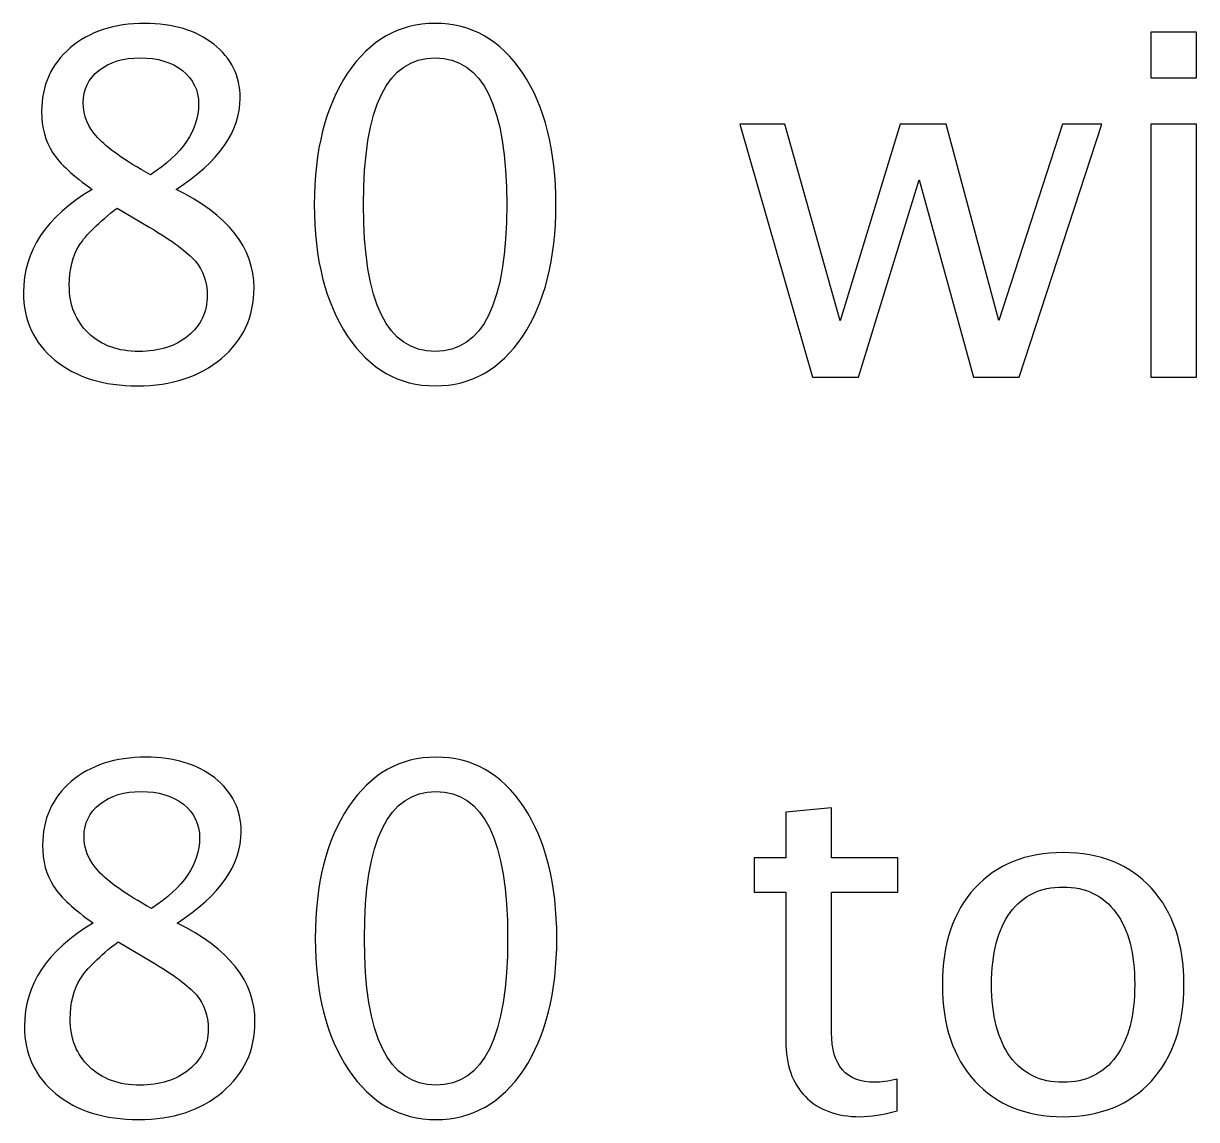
# Model space of a CAD drawing. Header units: centimetres. Extents: x -276 to 74, y -105 to 60.
# Drawn here: x 21.11 to 30.22, y -71.06 to -62.56 of the extents above; entities that cross this region are included whole.
import ezdxf

# ---------------------------------------------------------------- set-up
doc = ezdxf.new("R2010")
doc.units = ezdxf.units.CM
doc.header["$MEASUREMENT"] = 0
doc.layers.add('Layer 1', color=7, linetype='Continuous')

msp = doc.modelspace()

# ---------------------------------------------------------------- linework, layer by layer
at = {"layer": 'Layer 1'}
for points, knots in [([(21.64679, -63.84567), (21.49986, -63.74319), (21.39737, -63.64811), (21.33996, -63.55983), (21.33996, -63.55983), (21.28255, -63.47217), (21.25415, -63.36598), (21.25415, -63.24189), (21.25415, -63.24189), (21.25415, -63.03939), (21.32823, -62.87456), (21.47578, -62.748), (21.47578, -62.748), (21.62395, -62.62144), (21.81718, -62.55847), (22.05548, -62.55847), (22.05548, -62.55847), (22.27526, -62.55847), (22.45368, -62.61218), (22.59012, -62.7196), (22.59012, -62.7196), (22.72655, -62.82641), (22.79508, -62.96593), (22.79508, -63.13694), (22.79508, -63.13694), (22.79508, -63.39623), (22.62901, -63.63268), (22.29749, -63.84567), (22.29749, -63.84567), (22.70063, -64.04322), (22.9025, -64.2982), (22.9025, -64.61058), (22.9025, -64.61058), (22.9025, -64.83345), (22.81792, -65.01557), (22.64938, -65.15756), (22.64938, -65.15756), (22.48084, -65.29894), (22.26415, -65.36994), (21.99869, -65.36994), (21.99869, -65.36994), (21.73384, -65.36994), (21.52023, -65.30326), (21.35725, -65.16991), (21.35725, -65.16991), (21.19488, -65.03718), (21.11339, -64.86185), (21.11339, -64.64515), (21.11339, -64.64515), (21.11339, -64.32412), (21.29119, -64.05804), (21.64679, -63.84567)], [0, 0, 0, 0, 0.0714286, 0.0714286, 0.0714286, 0.0714286, 0.1428571, 0.1428571, 0.1428571, 0.1428571, 0.2142857, 0.2142857, 0.2142857, 0.2142857, 0.2857143, 0.2857143, 0.2857143, 0.2857143, 0.3571429, 0.3571429, 0.3571429, 0.3571429, 0.4285714, 0.4285714, 0.4285714, 0.4285714, 0.5, 0.5, 0.5, 0.5, 0.5714286, 0.5714286, 0.5714286, 0.5714286, 0.6428571, 0.6428571, 0.6428571, 0.6428571, 0.7142857, 0.7142857, 0.7142857, 0.7142857, 0.7857143, 0.7857143, 0.7857143, 0.7857143, 0.8571429, 0.8571429, 0.8571429, 0.8571429, 1, 1, 1, 1]), ([(24.30762, -65.36994), (24.02672, -65.36994), (23.80015, -65.24091), (23.62852, -64.98347), (23.62852, -64.98347), (23.45628, -64.72603), (23.37046, -64.38648), (23.37046, -63.9642), (23.37046, -63.9642), (23.37046, -63.54193), (23.45628, -63.20238), (23.62852, -62.94494), (23.62852, -62.94494), (23.80015, -62.6875), (24.02672, -62.55847), (24.30762, -62.55847), (24.30762, -62.55847), (24.58975, -62.55847), (24.81632, -62.68688), (24.98795, -62.9437), (24.98795, -62.9437), (25.15896, -63.20053), (25.24477, -63.54069), (25.24477, -63.9642), (25.24477, -63.9642), (25.24477, -64.38648), (25.15896, -64.72603), (24.98795, -64.98347), (24.98795, -64.98347), (24.81632, -65.24091), (24.58975, -65.36994), (24.30762, -65.36994)], [0, 0, 0, 0, 0.1111111, 0.1111111, 0.1111111, 0.1111111, 0.2222222, 0.2222222, 0.2222222, 0.2222222, 0.3333333, 0.3333333, 0.3333333, 0.3333333, 0.4444444, 0.4444444, 0.4444444, 0.4444444, 0.5555556, 0.5555556, 0.5555556, 0.5555556, 0.6666667, 0.6666667, 0.6666667, 0.6666667, 0.7777778, 0.7777778, 0.7777778, 0.7777778, 1, 1, 1, 1]), ([(29.86078, -62.98075), (29.86078, -62.98075), (29.86078, -62.62515), (29.86078, -62.62515), (29.86078, -62.62515), (29.86078, -62.62515), (30.21638, -62.62515), (30.21638, -62.62515), (30.21638, -62.62515), (30.21638, -62.62515), (30.21638, -62.98075), (30.21638, -62.98075), (30.21638, -62.98075), (30.21638, -62.98075), (29.86078, -62.98075), (29.86078, -62.98075)], [0, 0, 0, 0, 0.2, 0.2, 0.2, 0.2, 0.4, 0.4, 0.4, 0.4, 0.6, 0.6, 0.6, 0.6, 1, 1, 1, 1]), ([(22.0987, -63.73393), (22.34811, -63.56909), (22.47282, -63.38635), (22.47282, -63.18447), (22.47282, -63.18447), (22.47282, -63.07644), (22.43084, -62.99001), (22.34749, -62.92395), (22.34749, -62.92395), (22.26353, -62.85789), (22.15426, -62.82517), (22.01906, -62.82517), (22.01906, -62.82517), (21.88818, -62.82517), (21.78137, -62.85727), (21.69926, -62.9221), (21.69926, -62.9221), (21.61716, -62.98692), (21.57641, -63.07026), (21.57641, -63.17336), (21.57641, -63.17336), (21.57641, -63.27337), (21.61345, -63.36351), (21.68753, -63.44377), (21.68753, -63.44377), (21.76162, -63.52341), (21.89867, -63.62033), (22.0987, -63.73393)], [0, 0, 0, 0, 0.125, 0.125, 0.125, 0.125, 0.25, 0.25, 0.25, 0.25, 0.375, 0.375, 0.375, 0.375, 0.5, 0.5, 0.5, 0.5, 0.625, 0.625, 0.625, 0.625, 0.75, 0.75, 0.75, 0.75, 1, 1, 1, 1]), ([(24.307, -65.10323), (24.67803, -65.10323), (24.86324, -64.72356), (24.86324, -63.9642), (24.86324, -63.9642), (24.86324, -63.20485), (24.67803, -62.82517), (24.307, -62.82517), (24.307, -62.82517), (23.9372, -62.82517), (23.75199, -63.20485), (23.75199, -63.9642), (23.75199, -63.9642), (23.75199, -64.72356), (23.9372, -65.10323), (24.307, -65.10323)], [0, 0, 0, 0, 0.2, 0.2, 0.2, 0.2, 0.4, 0.4, 0.4, 0.4, 0.6, 0.6, 0.6, 0.6, 1, 1, 1, 1]), ([(27.23638, -65.30326), (27.23638, -65.30326), (26.67335, -63.34005), (26.67335, -63.34005), (26.67335, -63.34005), (26.67335, -63.34005), (27.0203, -63.34005), (27.0203, -63.34005), (27.0203, -63.34005), (27.0203, -63.34005), (27.45184, -64.86432), (27.45184, -64.86432), (27.45184, -64.86432), (27.45184, -64.86432), (27.91733, -63.34005), (27.91733, -63.34005), (27.91733, -63.34005), (27.91733, -63.34005), (28.27293, -63.34005), (28.27293, -63.34005), (28.27293, -63.34005), (28.27293, -63.34005), (28.68224, -64.86185), (28.68224, -64.86185), (28.68224, -64.86185), (28.68224, -64.86185), (29.17736, -63.34005), (29.17736, -63.34005), (29.17736, -63.34005), (29.17736, -63.34005), (29.48111, -63.34005), (29.48111, -63.34005), (29.48111, -63.34005), (29.48111, -63.34005), (28.84028, -65.30326), (28.84028, -65.30326), (28.84028, -65.30326), (28.84028, -65.30326), (28.48468, -65.30326), (28.48468, -65.30326), (28.48468, -65.30326), (28.48468, -65.30326), (28.06364, -63.7722), (28.06364, -63.7722), (28.06364, -63.7722), (28.06364, -63.7722), (27.59198, -65.30326), (27.59198, -65.30326), (27.59198, -65.30326), (27.59198, -65.30326), (27.23638, -65.30326), (27.23638, -65.30326)], [0, 0, 0, 0, 0.0714286, 0.0714286, 0.0714286, 0.0714286, 0.1428571, 0.1428571, 0.1428571, 0.1428571, 0.2142857, 0.2142857, 0.2142857, 0.2142857, 0.2857143, 0.2857143, 0.2857143, 0.2857143, 0.3571429, 0.3571429, 0.3571429, 0.3571429, 0.4285714, 0.4285714, 0.4285714, 0.4285714, 0.5, 0.5, 0.5, 0.5, 0.5714286, 0.5714286, 0.5714286, 0.5714286, 0.6428571, 0.6428571, 0.6428571, 0.6428571, 0.7142857, 0.7142857, 0.7142857, 0.7142857, 0.7857143, 0.7857143, 0.7857143, 0.7857143, 0.8571429, 0.8571429, 0.8571429, 0.8571429, 1, 1, 1, 1]), ([(29.86078, -65.30326), (29.86078, -65.30326), (29.86078, -63.34005), (29.86078, -63.34005), (29.86078, -63.34005), (29.86078, -63.34005), (30.21638, -63.34005), (30.21638, -63.34005), (30.21638, -63.34005), (30.21638, -63.34005), (30.21638, -65.30326), (30.21638, -65.30326), (30.21638, -65.30326), (30.21638, -65.30326), (29.86078, -65.30326), (29.86078, -65.30326)], [0, 0, 0, 0, 0.2, 0.2, 0.2, 0.2, 0.4, 0.4, 0.4, 0.4, 0.6, 0.6, 0.6, 0.6, 1, 1, 1, 1]), ([(21.84064, -63.99013), (21.69618, -64.10126), (21.59802, -64.19818), (21.54616, -64.28091), (21.54616, -64.28091), (21.49492, -64.36364), (21.46899, -64.46612), (21.46899, -64.58959), (21.46899, -64.58959), (21.46899, -64.7427), (21.51838, -64.86679), (21.61777, -64.96124), (21.61777, -64.96124), (21.71717, -65.0557), (21.84743, -65.10323), (22.0098, -65.10323), (22.0098, -65.10323), (22.16599, -65.10323), (22.29317, -65.06311), (22.39133, -64.98223), (22.39133, -64.98223), (22.49011, -64.90136), (22.53949, -64.79641), (22.53949, -64.66738), (22.53949, -64.66738), (22.53949, -64.56366), (22.50924, -64.47538), (22.44812, -64.40376), (22.44812, -64.40376), (22.38701, -64.33215), (22.26909, -64.24448), (22.09438, -64.14077), (22.09438, -64.14077), (22.09438, -64.14077), (21.84064, -63.99013), (21.84064, -63.99013)], [0, 0, 0, 0, 0.1, 0.1, 0.1, 0.1, 0.2, 0.2, 0.2, 0.2, 0.3, 0.3, 0.3, 0.3, 0.4, 0.4, 0.4, 0.4, 0.5, 0.5, 0.5, 0.5, 0.6, 0.6, 0.6, 0.6, 0.7, 0.7, 0.7, 0.7, 0.8, 0.8, 0.8, 0.8, 1, 1, 1, 1]), ([(21.6542, -69.53774), (21.50727, -69.43526), (21.40478, -69.34018), (21.34737, -69.2519), (21.34737, -69.2519), (21.28996, -69.16424), (21.26156, -69.05805), (21.26156, -68.93396), (21.26156, -68.93396), (21.26156, -68.73146), (21.33564, -68.56663), (21.48319, -68.44007), (21.48319, -68.44007), (21.63136, -68.31351), (21.82459, -68.25054), (22.06289, -68.25054), (22.06289, -68.25054), (22.28267, -68.25054), (22.46109, -68.30425), (22.59753, -68.41167), (22.59753, -68.41167), (22.73396, -68.51848), (22.80249, -68.658), (22.80249, -68.82901), (22.80249, -68.82901), (22.80249, -69.0883), (22.63642, -69.32475), (22.3049, -69.53774), (22.3049, -69.53774), (22.70804, -69.73529), (22.90991, -69.99027), (22.90991, -70.30265), (22.90991, -70.30265), (22.90991, -70.52552), (22.82533, -70.70764), (22.65679, -70.84963), (22.65679, -70.84963), (22.48825, -70.99101), (22.27156, -71.06201), (22.0061, -71.06201), (22.0061, -71.06201), (21.74125, -71.06201), (21.52764, -70.99533), (21.36466, -70.86198), (21.36466, -70.86198), (21.20229, -70.72925), (21.1208, -70.55392), (21.1208, -70.33722), (21.1208, -70.33722), (21.1208, -70.01619), (21.2986, -69.75011), (21.6542, -69.53774)], [0, 0, 0, 0, 0.0714286, 0.0714286, 0.0714286, 0.0714286, 0.1428571, 0.1428571, 0.1428571, 0.1428571, 0.2142857, 0.2142857, 0.2142857, 0.2142857, 0.2857143, 0.2857143, 0.2857143, 0.2857143, 0.3571429, 0.3571429, 0.3571429, 0.3571429, 0.4285714, 0.4285714, 0.4285714, 0.4285714, 0.5, 0.5, 0.5, 0.5, 0.5714286, 0.5714286, 0.5714286, 0.5714286, 0.6428571, 0.6428571, 0.6428571, 0.6428571, 0.7142857, 0.7142857, 0.7142857, 0.7142857, 0.7857143, 0.7857143, 0.7857143, 0.7857143, 0.8571429, 0.8571429, 0.8571429, 0.8571429, 1, 1, 1, 1]), ([(24.31503, -71.06201), (24.03413, -71.06201), (23.80756, -70.93298), (23.63593, -70.67554), (23.63593, -70.67554), (23.46369, -70.4181), (23.37787, -70.07855), (23.37787, -69.65627), (23.37787, -69.65627), (23.37787, -69.234), (23.46369, -68.89445), (23.63593, -68.63701), (23.63593, -68.63701), (23.80756, -68.37957), (24.03413, -68.25054), (24.31503, -68.25054), (24.31503, -68.25054), (24.59716, -68.25054), (24.82373, -68.37895), (24.99536, -68.63577), (24.99536, -68.63577), (25.16637, -68.8926), (25.25218, -69.23276), (25.25218, -69.65627), (25.25218, -69.65627), (25.25218, -70.07855), (25.16637, -70.4181), (24.99536, -70.67554), (24.99536, -70.67554), (24.82373, -70.93298), (24.59716, -71.06201), (24.31503, -71.06201)], [0, 0, 0, 0, 0.1111111, 0.1111111, 0.1111111, 0.1111111, 0.2222222, 0.2222222, 0.2222222, 0.2222222, 0.3333333, 0.3333333, 0.3333333, 0.3333333, 0.4444444, 0.4444444, 0.4444444, 0.4444444, 0.5555556, 0.5555556, 0.5555556, 0.5555556, 0.6666667, 0.6666667, 0.6666667, 0.6666667, 0.7777778, 0.7777778, 0.7777778, 0.7777778, 1, 1, 1, 1]), ([(22.10611, -69.426), (22.35552, -69.26116), (22.48023, -69.07842), (22.48023, -68.87654), (22.48023, -68.87654), (22.48023, -68.76851), (22.43825, -68.68208), (22.3549, -68.61602), (22.3549, -68.61602), (22.27094, -68.54996), (22.16167, -68.51724), (22.02647, -68.51724), (22.02647, -68.51724), (21.89559, -68.51724), (21.78878, -68.54934), (21.70667, -68.61417), (21.70667, -68.61417), (21.62457, -68.67899), (21.58382, -68.76233), (21.58382, -68.86543), (21.58382, -68.86543), (21.58382, -68.96544), (21.62086, -69.05558), (21.69494, -69.13584), (21.69494, -69.13584), (21.76903, -69.21548), (21.90608, -69.3124), (22.10611, -69.426)], [0, 0, 0, 0, 0.125, 0.125, 0.125, 0.125, 0.25, 0.25, 0.25, 0.25, 0.375, 0.375, 0.375, 0.375, 0.5, 0.5, 0.5, 0.5, 0.625, 0.625, 0.625, 0.625, 0.75, 0.75, 0.75, 0.75, 1, 1, 1, 1]), ([(24.31441, -70.7953), (24.68544, -70.7953), (24.87065, -70.41563), (24.87065, -69.65627), (24.87065, -69.65627), (24.87065, -68.89692), (24.68544, -68.51724), (24.31441, -68.51724), (24.31441, -68.51724), (23.94461, -68.51724), (23.7594, -68.89692), (23.7594, -69.65627), (23.7594, -69.65627), (23.7594, -70.41563), (23.94461, -70.7953), (24.31441, -70.7953)], [0, 0, 0, 0, 0.2, 0.2, 0.2, 0.2, 0.4, 0.4, 0.4, 0.4, 0.6, 0.6, 0.6, 0.6, 1, 1, 1, 1]), ([(27.89202, -70.99471), (27.78213, -71.02496), (27.68644, -71.03978), (27.60556, -71.03978), (27.60556, -71.03978), (27.42406, -71.03978), (27.28268, -70.98792), (27.18144, -70.8842), (27.18144, -70.8842), (27.07957, -70.78049), (27.02895, -70.63664), (27.02895, -70.45205), (27.02895, -70.45205), (27.02895, -70.45205), (27.02895, -69.29882), (27.02895, -69.29882), (27.02895, -69.29882), (27.02895, -69.29882), (26.78324, -69.29882), (26.78324, -69.29882), (26.78324, -69.29882), (26.78324, -69.29882), (26.78324, -69.03212), (26.78324, -69.03212), (26.78324, -69.03212), (26.78324, -69.03212), (27.02895, -69.03212), (27.02895, -69.03212), (27.02895, -69.03212), (27.02895, -69.03212), (27.02895, -68.67714), (27.02895, -68.67714), (27.02895, -68.67714), (27.02895, -68.67714), (27.38455, -68.64318), (27.38455, -68.64318), (27.38455, -68.64318), (27.38455, -68.64318), (27.38455, -69.03212), (27.38455, -69.03212), (27.38455, -69.03212), (27.38455, -69.03212), (27.89943, -69.03212), (27.89943, -69.03212), (27.89943, -69.03212), (27.89943, -69.03212), (27.89943, -69.29882), (27.89943, -69.29882), (27.89943, -69.29882), (27.89943, -69.29882), (27.38455, -69.29882), (27.38455, -69.29882), (27.38455, -69.29882), (27.38455, -69.29882), (27.38455, -70.38785), (27.38455, -70.38785), (27.38455, -70.38785), (27.38455, -70.64467), (27.49629, -70.77308), (27.71916, -70.77308), (27.71916, -70.77308), (27.76669, -70.77308), (27.82411, -70.76505), (27.89202, -70.74962), (27.89202, -70.74962), (27.89202, -70.74962), (27.89202, -70.99471), (27.89202, -70.99471)], [0, 0, 0, 0, 0.0555556, 0.0555556, 0.0555556, 0.0555556, 0.1111111, 0.1111111, 0.1111111, 0.1111111, 0.1666667, 0.1666667, 0.1666667, 0.1666667, 0.2222222, 0.2222222, 0.2222222, 0.2222222, 0.2777778, 0.2777778, 0.2777778, 0.2777778, 0.3333333, 0.3333333, 0.3333333, 0.3333333, 0.3888889, 0.3888889, 0.3888889, 0.3888889, 0.4444444, 0.4444444, 0.4444444, 0.4444444, 0.5, 0.5, 0.5, 0.5, 0.5555556, 0.5555556, 0.5555556, 0.5555556, 0.6111111, 0.6111111, 0.6111111, 0.6111111, 0.6666667, 0.6666667, 0.6666667, 0.6666667, 0.7222222, 0.7222222, 0.7222222, 0.7222222, 0.7777778, 0.7777778, 0.7777778, 0.7777778, 0.8333333, 0.8333333, 0.8333333, 0.8333333, 0.8888889, 0.8888889, 0.8888889, 0.8888889, 1, 1, 1, 1]), ([(29.18107, -71.03978), (28.89276, -71.03978), (28.66434, -70.94779), (28.49642, -70.76382), (28.49642, -70.76382), (28.32788, -70.57985), (28.24392, -70.32981), (28.24392, -70.01434), (28.24392, -70.01434), (28.24392, -69.69949), (28.32788, -69.45007), (28.49642, -69.26672), (28.49642, -69.26672), (28.66434, -69.08336), (28.89276, -68.99137), (29.18107, -68.99137), (29.18107, -68.99137), (29.46938, -68.99137), (29.6978, -69.08336), (29.86572, -69.26672), (29.86572, -69.26672), (30.03426, -69.45007), (30.11823, -69.69949), (30.11823, -70.01434), (30.11823, -70.01434), (30.11823, -70.32981), (30.03426, -70.57985), (29.86572, -70.76382), (29.86572, -70.76382), (29.6978, -70.94779), (29.46938, -71.03978), (29.18107, -71.03978)], [0, 0, 0, 0, 0.1111111, 0.1111111, 0.1111111, 0.1111111, 0.2222222, 0.2222222, 0.2222222, 0.2222222, 0.3333333, 0.3333333, 0.3333333, 0.3333333, 0.4444444, 0.4444444, 0.4444444, 0.4444444, 0.5555556, 0.5555556, 0.5555556, 0.5555556, 0.6666667, 0.6666667, 0.6666667, 0.6666667, 0.7777778, 0.7777778, 0.7777778, 0.7777778, 1, 1, 1, 1]), ([(29.18045, -70.77308), (29.3564, -70.77308), (29.49346, -70.70702), (29.591, -70.57429), (29.591, -70.57429), (29.68792, -70.44217), (29.7367, -70.25511), (29.7367, -70.01434), (29.7367, -70.01434), (29.7367, -69.77419), (29.68792, -69.58775), (29.591, -69.45563), (29.591, -69.45563), (29.49346, -69.32413), (29.3564, -69.25807), (29.18045, -69.25807), (29.18045, -69.25807), (29.00389, -69.25807), (28.86683, -69.32413), (28.77052, -69.45563), (28.77052, -69.45563), (28.6736, -69.58775), (28.62544, -69.77419), (28.62544, -70.01434), (28.62544, -70.01434), (28.62544, -70.25511), (28.6736, -70.44217), (28.77052, -70.57429), (28.77052, -70.57429), (28.86683, -70.70702), (29.00389, -70.77308), (29.18045, -70.77308)], [0, 0, 0, 0, 0.1111111, 0.1111111, 0.1111111, 0.1111111, 0.2222222, 0.2222222, 0.2222222, 0.2222222, 0.3333333, 0.3333333, 0.3333333, 0.3333333, 0.4444444, 0.4444444, 0.4444444, 0.4444444, 0.5555556, 0.5555556, 0.5555556, 0.5555556, 0.6666667, 0.6666667, 0.6666667, 0.6666667, 0.7777778, 0.7777778, 0.7777778, 0.7777778, 1, 1, 1, 1]), ([(21.84805, -69.6822), (21.70359, -69.79333), (21.60543, -69.89025), (21.55357, -69.97298), (21.55357, -69.97298), (21.50233, -70.05571), (21.4764, -70.15819), (21.4764, -70.28166), (21.4764, -70.28166), (21.4764, -70.43477), (21.52579, -70.55886), (21.62518, -70.65331), (21.62518, -70.65331), (21.72458, -70.74777), (21.85484, -70.7953), (22.01721, -70.7953), (22.01721, -70.7953), (22.1734, -70.7953), (22.30058, -70.75518), (22.39874, -70.6743), (22.39874, -70.6743), (22.49752, -70.59343), (22.5469, -70.48848), (22.5469, -70.35945), (22.5469, -70.35945), (22.5469, -70.25573), (22.51665, -70.16745), (22.45553, -70.09583), (22.45553, -70.09583), (22.39442, -70.02422), (22.2765, -69.93655), (22.10179, -69.83284), (22.10179, -69.83284), (22.10179, -69.83284), (21.84805, -69.6822), (21.84805, -69.6822)], [0, 0, 0, 0, 0.1, 0.1, 0.1, 0.1, 0.2, 0.2, 0.2, 0.2, 0.3, 0.3, 0.3, 0.3, 0.4, 0.4, 0.4, 0.4, 0.5, 0.5, 0.5, 0.5, 0.6, 0.6, 0.6, 0.6, 0.7, 0.7, 0.7, 0.7, 0.8, 0.8, 0.8, 0.8, 1, 1, 1, 1])]:
    msp.add_open_spline(points, degree=3, knots=knots, dxfattribs=at)

doc.saveas('drawing.dxf')
